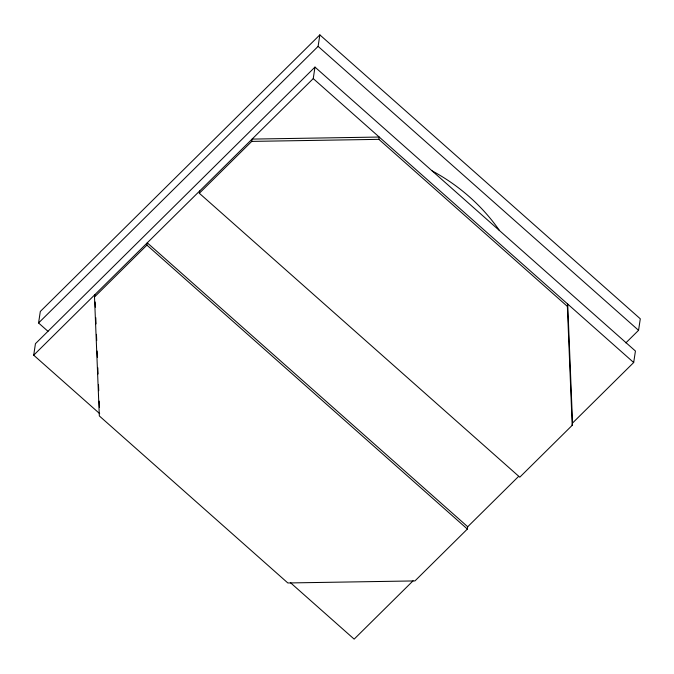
<?xml version="1.0" encoding="UTF-8"?>
<svg xmlns="http://www.w3.org/2000/svg" width="674" height="674" viewBox="0 0 674 674"><rect width="100%" height="100%" fill="white"/><g stroke="black" fill="none" stroke-linecap="round" stroke-linejoin="round"><path stroke-width="1.01" d="M99.676 413.642L33.7 355.19L35.444 343.681L314.977 67.088L635.43 351.028L633.686 362.528L572.538 423.036L572.192 425.336L519.78 477.192L199.327 193.261L199.673 190.961M48.023 331.347L38.57 322.972L40.314 311.472L319.847 34.88L640.3 318.81L638.556 330.319L625.851 342.889M518.651 476.358L467.714 526.756L467.368 529.056L414.948 580.921L287.832 582.968L99.331 415.942L94.503 296.981L94.849 294.681M94.503 296.981L146.915 245.125L147.261 242.817L467.714 526.756M199.327 193.261L251.739 141.397L252.093 139.097L379.209 137.049L378.864 139.35L567.365 306.375L572.192 425.336M33.7 355.19L313.242 78.597L314.977 67.088M38.57 322.972L318.111 46.38L319.847 34.88M567.365 306.375L567.71 304.075L572.538 423.036M413.061 580.828L354.153 639.12L290.528 582.749M251.739 141.397L378.864 139.35M318.111 46.38L638.556 330.319M313.242 78.597L633.686 362.528M146.915 245.125L467.368 529.056M95.144 301.986L95.354 307.201M95.784 317.639L96.037 323.899M96.458 334.338L96.711 340.597M97.132 351.036L97.393 357.296M97.814 367.726L98.067 373.994M98.488 384.424L98.741 390.684M99.171 401.123L99.423 407.382M432.211 170.918A193.042 179.975 8.6 0 1 499.417 230.441"/></g></svg>
